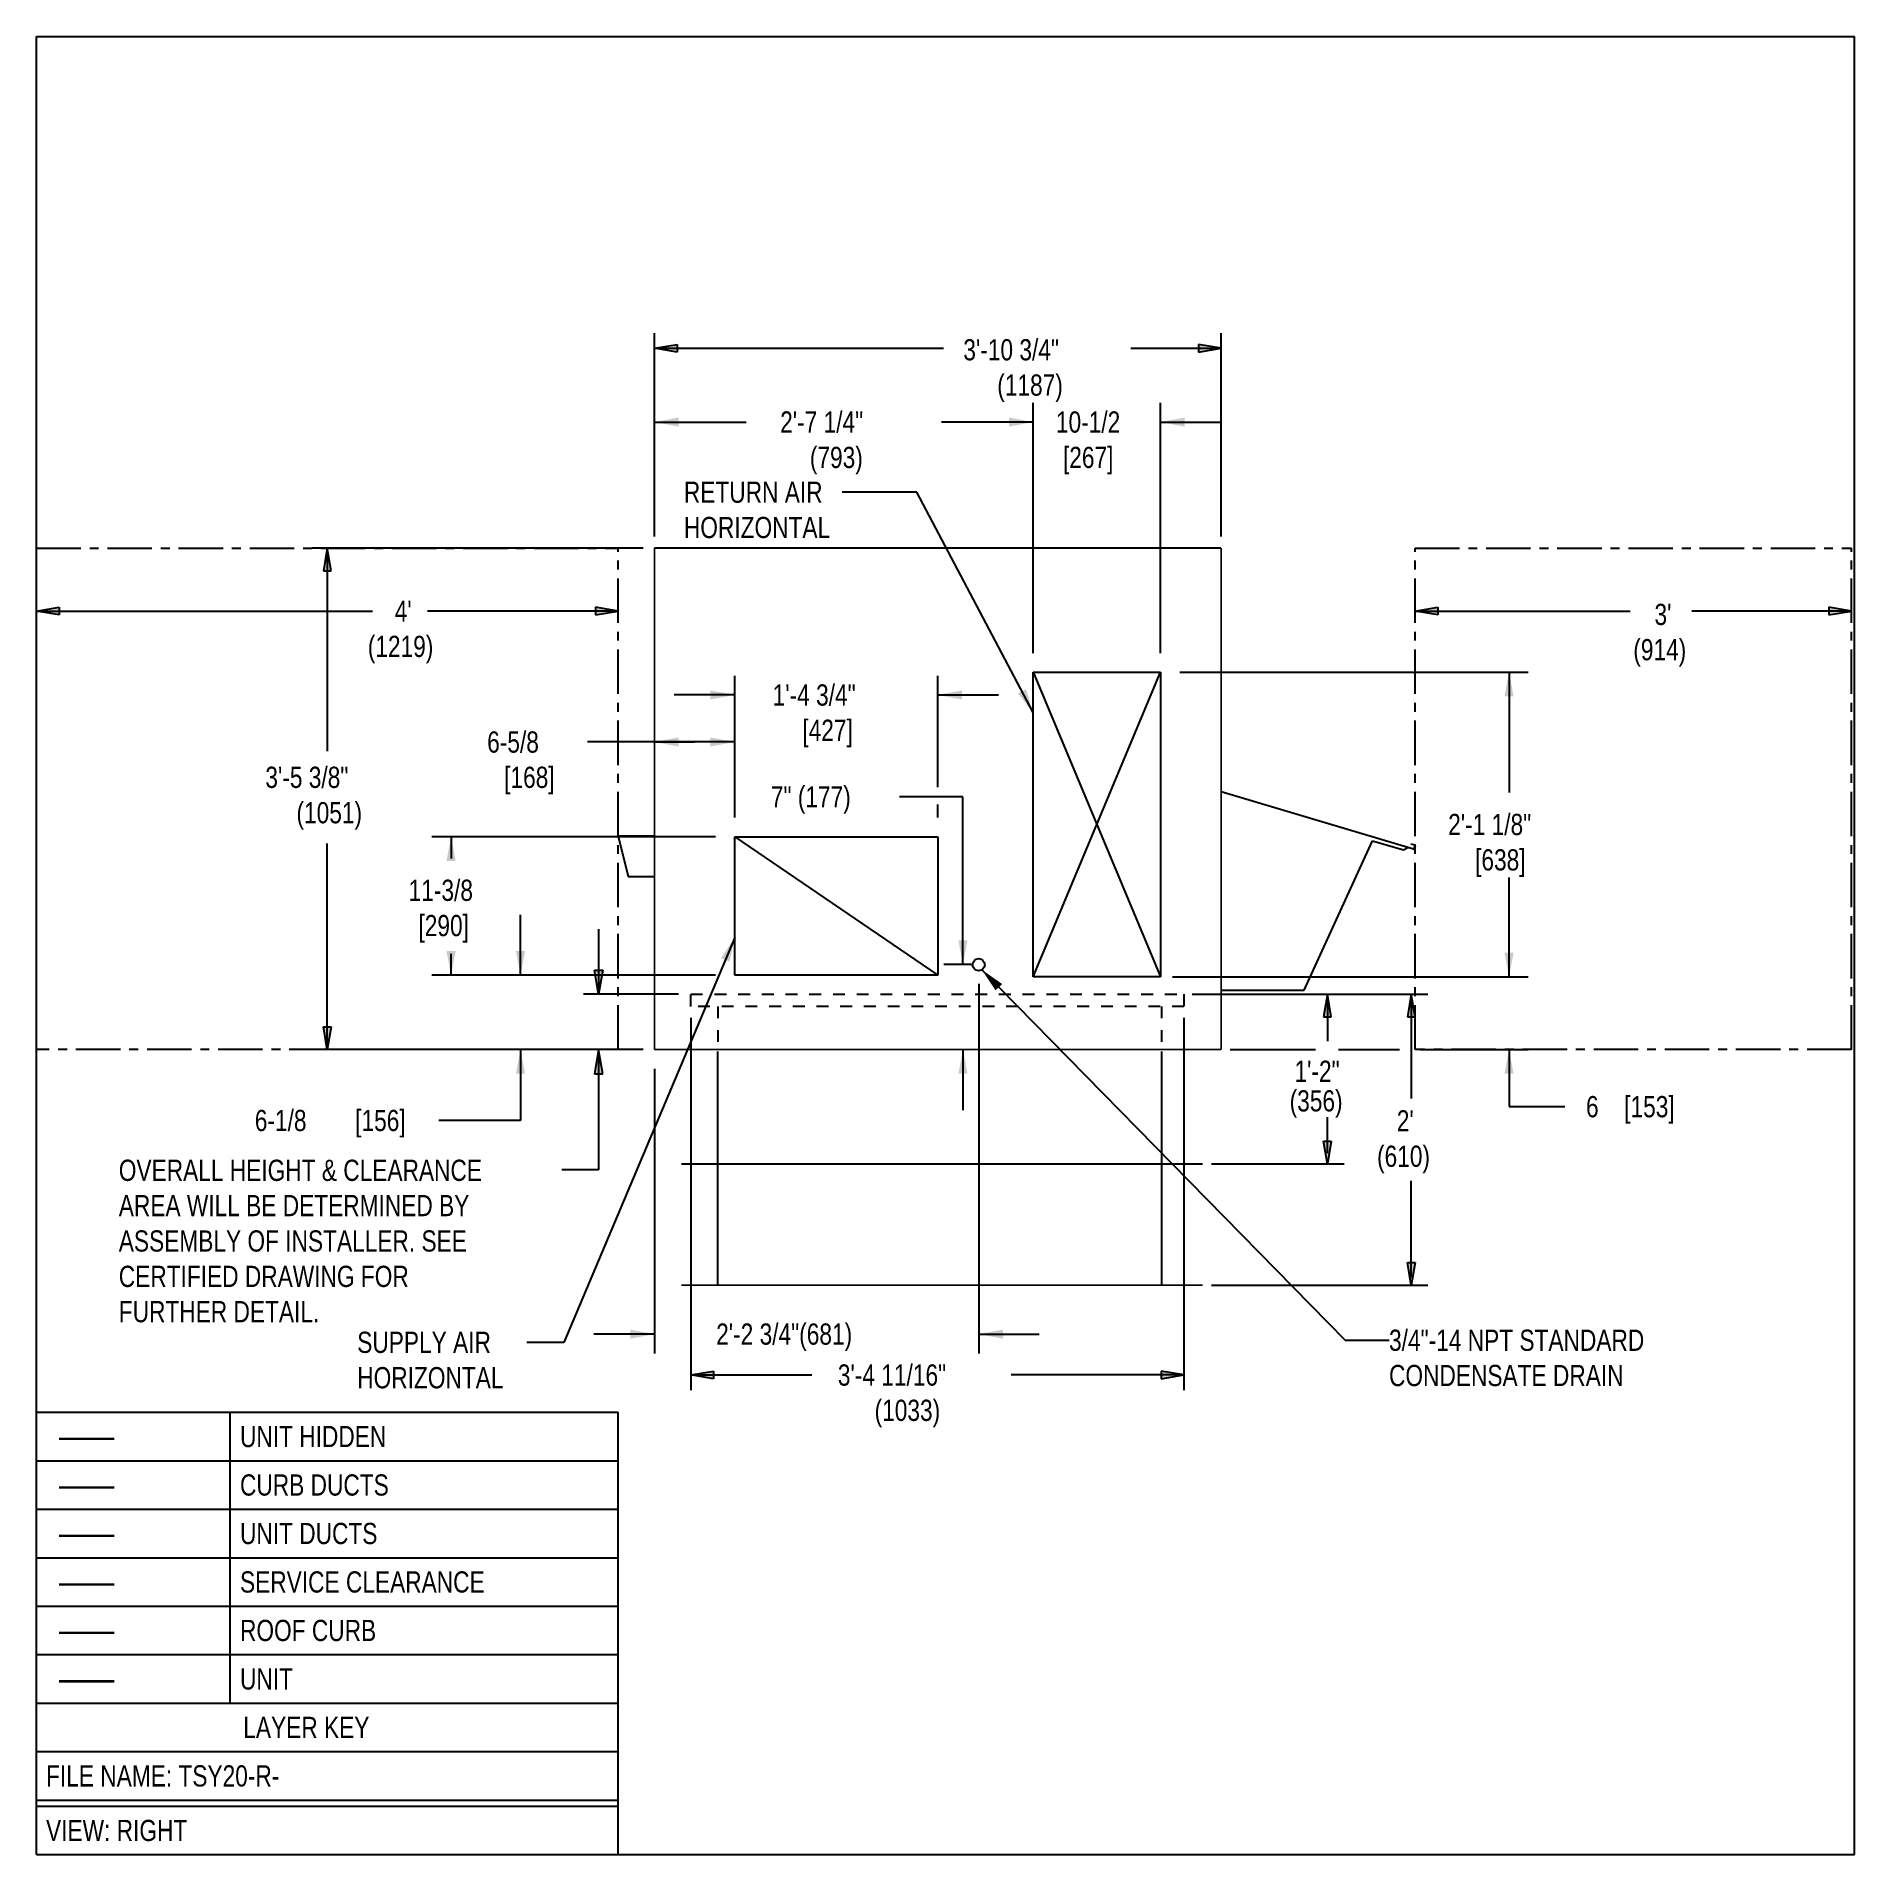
# Model space of a CAD drawing. Extents: x 0 to 150, y 0 to 150.
import ezdxf

# ---------------------------------------------------------------- set-up
doc = ezdxf.new("R2010")
doc.units = 0
doc.header["$LTSCALE"] = 9.777778
doc.linetypes.add('CENTER', pattern=[0.6, 0.375, -0.075, 0.075, -0.075])
doc.linetypes.add('HIDDEN', pattern=[0.2, 0.1, -0.1])
doc.layers.get('0').update_dxf_attribs({"linetype": 'CONTINUOUS'})
for name, color, linetype in [('CURB-14', 6, 'CONTINUOUS'), ('CURB-14-DIM', 6, 'CONTINUOUS'), ('CURB-24', 6, 'CONTINUOUS'), ('CURB-24-DIM', 6, 'CONTINUOUS'), ('HOOD', 7, 'CONTINUOUS'), ('NOTES', 1, 'CONTINUOUS'), ('SERVCLEAR', 1, 'CONTINUOUS'), ('SERVCLRDIM', 1, 'CONTINUOUS'), ('UNIT-DIM', 7, 'CONTINUOUS'), ('UNIT-DUCTS', 2, 'CONTINUOUS'), ('UNIT-SOL', 7, 'CONTINUOUS'), ('UNITDUCTDIM', 2, 'CONTINUOUS')]:
    doc.layers.add(name, color=color, linetype=linetype)
doc.styles.get("Standard").update_dxf_attribs({"font": 'txt', "width": 0.8})
doc.styles.add('TEXTSTYLE_2', font='txt', dxfattribs={"width": 8})
doc.dimstyles.get("Standard").update_dxf_attribs({"dimtxt": 2, "dimasz": 2, "dimexe": 1.5875, "dimexo": 1.5875, "dimgap": 0.09, "dimtad": 0, "dimtih": 1, "dimtoh": 1, "dimzin": 4, "dimcen": 0.09, "dimazin": 3, "dimtol": 1, "dimtp": 0.03, "dimtm": 0.03, "dimtfac": 1, "dimtofl": 0, "dimtmove": 0, "dimatfit": 3})

# ---------------------------------------------------------------- blocks, each defined once
blk = doc.blocks.new('*U4')
at = {"layer": 'UNIT-DIM', "color": 7, "width": 0.8}
blk.add_text('2\'-2 3/4"(681)', height=1.75, dxfattribs=at).set_placement((56.08, 42.07))
blk = doc.blocks.new('_FILLED')
at = {"color": 0, "linetype": 'BYBLOCK'}
blk.add_solid([(0, 0), (-1, 0.1875), (-1, -0.1875)], dxfattribs=at)
blk = doc.blocks.new('*D3')
at = {"layer": 'UNIT-DIM', "color": 7, "linetype": 'CONTINUOUS'}
for p, q in [((77.74, 71.83), (77.74, 42.07)), ((50.99, 64.83), (50.99, 42.07)), ((50.99, 42.94), (45.99, 42.94)), ((50.99, 42.07), (50.99, 41.35)), ((77.74, 42.94), (82.74, 42.94)), ((77.74, 42.07), (77.74, 41.35))]:
    blk.add_line(p, q, dxfattribs=at)
blk.add_blockref('*U4', (0, 0))
at = {"layer": 'UNIT-DIM', "color": 7, "linetype": 'CONTINUOUS', "xscale": 2, "yscale": 2, "zscale": 2}
blk.add_blockref('_FILLED', (50.99, 42.94), dxfattribs=at)
at = {"layer": 'UNIT-DIM', "color": 7, "linetype": 'CONTINUOUS', "xscale": 2, "yscale": 2, "zscale": 2, "rotation": 180}
blk.add_blockref('_FILLED', (77.74, 42.94), dxfattribs=at)
blk = doc.blocks.new('*U6')
at = {"layer": 'UNIT-DIM', "color": 7, "width": 0.8}
blk.add_text('7" (177)', height=1.75, dxfattribs=at).set_placement((60.59, 86.39))
blk = doc.blocks.new('*D5')
at = {"layer": 'UNIT-DIM', "color": 7, "linetype": 'CONTINUOUS'}
for p, q in [((76.44, 87.27), (71.21, 87.27)), ((76.44, 73.42), (76.44, 87.27)), ((77.11, 73.42), (74.85, 73.42)), ((76.44, 66.42), (76.44, 61.42))]:
    blk.add_line(p, q, dxfattribs=at)
blk.add_blockref('*U6', (0, 0))
at = {"layer": 'UNIT-DIM', "color": 7, "linetype": 'CONTINUOUS', "xscale": 2, "yscale": 2, "zscale": 2}
for p, rotation in [((76.44, 73.42), 270), ((76.44, 66.42), 90)]:
    blk.add_blockref('_FILLED', p, dxfattribs=dict(at, rotation=rotation))
blk = doc.blocks.new('*U8')
at = {"layer": 'UNITDUCTDIM', "color": 2, "width": 0.8}
for s, p in [('10-1/2', (84.11, 117.31)), ('[267]', (84.69, 114.39))]:
    blk.add_text(s, height=1.75, dxfattribs=at).set_placement(p)
blk = doc.blocks.new('*D7')
at = {"layer": 'UNITDUCTDIM', "color": 2, "linetype": 'CONTINUOUS'}
for p, q in [((82.24, 99.13), (82.24, 119.77)), ((92.74, 99.13), (92.74, 119.77)), ((82.24, 118.18), (77.24, 118.18)), ((92.74, 118.18), (97.74, 118.18))]:
    blk.add_line(p, q, dxfattribs=at)
blk.add_blockref('*U8', (0, 0))
at = {"layer": 'UNITDUCTDIM', "color": 2, "linetype": 'CONTINUOUS', "xscale": 2, "yscale": 2, "zscale": 2}
blk.add_blockref('_FILLED', (82.24, 118.18), dxfattribs=at)
at = {"layer": 'UNITDUCTDIM', "color": 2, "linetype": 'CONTINUOUS', "xscale": 2, "yscale": 2, "zscale": 2, "rotation": 180}
blk.add_blockref('_FILLED', (92.74, 118.18), dxfattribs=at)
blk = doc.blocks.new('*U10')
at = {"layer": 'UNITDUCTDIM', "color": 2, "width": 0.8}
for s, p in [('2\'-1 1/8"', (116.47, 84.11)), ('[638]', (118.69, 81.19))]:
    blk.add_text(s, height=1.75, dxfattribs=at).set_placement(p)
blk = doc.blocks.new('*D9')
at = {"layer": 'UNITDUCTDIM', "color": 2, "linetype": 'CONTINUOUS'}
for p, q in [((94.33, 97.55), (114.49, 97.55)), ((114.49, 97.55), (123.08, 97.55)), ((121.49, 97.55), (121.49, 87.61)), ((121.49, 72.42), (121.49, 80.61)), ((93.73, 72.42), (114.49, 72.42)), ((114.49, 72.42), (123.08, 72.42))]:
    blk.add_line(p, q, dxfattribs=at)
blk.add_blockref('*U10', (0, 0))
at = {"layer": 'UNITDUCTDIM', "color": 2, "linetype": 'CONTINUOUS', "xscale": 2, "yscale": 2, "zscale": 2}
for p, rotation in [((121.49, 97.55), 90), ((121.49, 72.42), 269.9999999597)]:
    blk.add_blockref('_FILLED', p, dxfattribs=dict(at, rotation=rotation))
blk = doc.blocks.new('*U12')
at = {"layer": 'UNITDUCTDIM', "color": 2, "width": 0.8}
for s, p in [('1\'-4 3/4"', (60.74, 94.79)), ('[427]', (63.19, 91.88))]:
    blk.add_text(s, height=1.75, dxfattribs=at).set_placement(p)
blk = doc.blocks.new('*D11')
at = {"layer": 'UNITDUCTDIM', "color": 2, "linetype": 'CONTINUOUS'}
for p, q in [((57.61, 94.79), (57.61, 97.26)), ((74.36, 94.79), (74.36, 97.26)), ((57.61, 95.67), (52.61, 95.67)), ((57.61, 85.55), (57.61, 94.79)), ((74.36, 95.67), (79.36, 95.67)), ((74.36, 88.07), (74.36, 94.79)), ((74.36, 85.55), (74.36, 86.62))]:
    blk.add_line(p, q, dxfattribs=at)
blk.add_blockref('*U12', (0, 0))
at = {"layer": 'UNITDUCTDIM', "color": 2, "linetype": 'CONTINUOUS', "xscale": 2, "yscale": 2, "zscale": 2}
for p, rotation in [((57.61, 95.67), 359.9999999998), ((74.36, 95.67), 179.9999999998)]:
    blk.add_blockref('_FILLED', p, dxfattribs=dict(at, rotation=rotation))
blk = doc.blocks.new('*U14')
at = {"layer": 'UNITDUCTDIM', "color": 2, "width": 0.8}
for s, p in [('6', (127.84, 60.83)), ('[153]', (130.99, 60.83))]:
    blk.add_text(s, height=1.75, dxfattribs=at).set_placement(p)
blk = doc.blocks.new('*D13')
at = {"layer": 'UNITDUCTDIM', "color": 2, "linetype": 'CONTINUOUS'}
for p, q in [((121.49, 72.42), (121.49, 77.42)), ((94.33, 72.42), (123.08, 72.42)), ((98.49, 66.42), (105.53, 66.42)), ((107.42, 66.42), (112.45, 66.42)), ((114.16, 66.42), (123.08, 66.42)), ((121.49, 66.42), (121.49, 61.71)), ((121.49, 61.71), (126.09, 61.71))]:
    blk.add_line(p, q, dxfattribs=at)
blk.add_blockref('*U14', (0, 0))
at = {"layer": 'UNITDUCTDIM', "color": 2, "linetype": 'CONTINUOUS', "xscale": 2, "yscale": 2, "zscale": 2}
for p, rotation in [((121.49, 72.42), 270), ((121.49, 66.42), 90)]:
    blk.add_blockref('_FILLED', p, dxfattribs=dict(at, rotation=rotation))
blk = doc.blocks.new('*U16')
at = {"layer": 'UNITDUCTDIM', "color": 2, "width": 0.8}
for s, p in [('11-3/8', (30.71, 78.68)), ('[290]', (31.52, 75.77))]:
    blk.add_text(s, height=1.75, dxfattribs=at).set_placement(p)
blk = doc.blocks.new('*D15')
at = {"layer": 'UNITDUCTDIM', "color": 2, "linetype": 'CONTINUOUS'}
for p, q in [((56.02, 83.96), (32.62, 83.96)), ((34.21, 83.96), (34.21, 82.18)), ((34.21, 72.54), (34.21, 74.31)), ((56.02, 72.54), (32.62, 72.54))]:
    blk.add_line(p, q, dxfattribs=at)
blk.add_blockref('*U16', (0, 0))
at = {"layer": 'UNITDUCTDIM', "color": 2, "linetype": 'CONTINUOUS', "xscale": 2, "yscale": 2, "zscale": 2}
for p, rotation in [((34.21, 83.96), 89.9999999279), ((34.21, 72.54), 270)]:
    blk.add_blockref('_FILLED', p, dxfattribs=dict(at, rotation=rotation))
blk = doc.blocks.new('*U18')
at = {"layer": 'UNITDUCTDIM', "color": 2, "width": 0.8}
for s, p in [('6-1/8', (18.02, 59.69)), ('[156]', (26.3, 59.69))]:
    blk.add_text(s, height=1.75, dxfattribs=at).set_placement(p)
blk = doc.blocks.new('*D17')
at = {"layer": 'UNITDUCTDIM', "color": 2, "linetype": 'CONTINUOUS'}
for p, q in [((39.94, 72.54), (39.94, 77.54)), ((56.02, 72.54), (38.35, 72.54)), ((49.93, 66.42), (38.35, 66.42)), ((39.94, 66.42), (39.94, 60.57)), ((39.94, 60.57), (33.19, 60.57))]:
    blk.add_line(p, q, dxfattribs=at)
blk.add_blockref('*U18', (0, 0))
at = {"layer": 'UNITDUCTDIM', "color": 2, "linetype": 'CONTINUOUS', "xscale": 2, "yscale": 2, "zscale": 2}
for p, rotation in [((39.94, 72.54), 270), ((39.94, 66.42), 90)]:
    blk.add_blockref('_FILLED', p, dxfattribs=dict(at, rotation=rotation))
blk = doc.blocks.new('*U20')
at = {"layer": 'UNITDUCTDIM', "color": 2, "width": 0.8}
for s, p in [('6-5/8', (37.19, 90.91)), ('[168]', (38.59, 88))]:
    blk.add_text(s, height=1.75, dxfattribs=at).set_placement(p)
blk = doc.blocks.new('*D19')
at = {"layer": 'UNITDUCTDIM', "color": 2, "linetype": 'CONTINUOUS'}
for p, q in [((57.61, 85.55), (57.61, 93.38)), ((54.3, 91.79), (45.47, 91.79)), ((50.99, 91.79), (54.3, 91.79)), ((57.61, 91.79), (54.3, 91.79))]:
    blk.add_line(p, q, dxfattribs=at)
blk.add_blockref('*U20', (0, 0))
at = {"layer": 'UNITDUCTDIM', "color": 2, "linetype": 'CONTINUOUS', "xscale": 2, "yscale": 2, "zscale": 2}
for p, rotation in [((50.99, 91.79), 179.9999999888), ((57.61, 91.79), 359.9999999888)]:
    blk.add_blockref('_FILLED', p, dxfattribs=dict(at, rotation=rotation))
blk = doc.blocks.new('*U22')
at = {"layer": 'UNITDUCTDIM', "color": 2, "width": 0.8}
for s, p in [('2\'-7 1/4"', (61.36, 117.31)), ('(793)', (63.81, 114.39))]:
    blk.add_text(s, height=1.75, dxfattribs=at).set_placement(p)
blk = doc.blocks.new('*D21')
at = {"layer": 'UNITDUCTDIM', "color": 2, "linetype": 'CONTINUOUS'}
for p, q in [((50.99, 117.31), (50.99, 119.77)), ((82.24, 117.31), (82.24, 119.77)), ((50.99, 118.18), (58.56, 118.18)), ((50.99, 109.38), (50.99, 117.31)), ((82.24, 118.18), (74.66, 118.18)), ((82.24, 99.13), (82.24, 117.31))]:
    blk.add_line(p, q, dxfattribs=at)
blk.add_blockref('*U22', (0, 0))
at = {"layer": 'UNITDUCTDIM', "color": 2, "linetype": 'CONTINUOUS', "xscale": 2, "yscale": 2, "zscale": 2, "rotation": 180}
blk.add_blockref('_FILLED', (50.99, 118.18), dxfattribs=at)
at = {"layer": 'UNITDUCTDIM', "color": 2, "linetype": 'CONTINUOUS', "xscale": 2, "yscale": 2, "zscale": 2}
blk.add_blockref('_FILLED', (82.24, 118.18), dxfattribs=at)
blk = doc.blocks.new('*U23')
at = {"layer": 'SERVCLRDIM', "color": 1, "width": 0.8}
for s, p in [('OVERALL HEIGHT & CLEARANCE', (6.8, 55.58)), ('AREA WILL BE DETERMINED BY', (6.8, 52.67)), ('ASSEMBLY OF INSTALLER. SEE', (6.8, 49.75)), ('CERTIFIED DRAWING FOR', (6.8, 46.83)), ('FURTHER DETAIL.', (6.8, 43.92))]:
    blk.add_text(s, height=1.75, dxfattribs=at).set_placement(p)
blk = doc.blocks.new('*U24')
at = {"layer": 'CURB-14-DIM', "color": 6, "width": 0.8}
blk.add_text('1\'-2"', height=1.75, dxfattribs=at).set_placement((103.79, 63.75))
blk = doc.blocks.new('*U25')
at = {"layer": 'CURB-14-DIM', "color": 6, "width": 0.8}
blk.add_text('3\'-4 11/16"', height=1.75, dxfattribs=at).set_placement((66.12, 38.69))
blk = doc.blocks.new('*U26')
at = {"layer": 'UNIT-DIM', "color": 7, "width": 0.8}
blk.add_text('3\'-5 3/8"', height=1.75, dxfattribs=at).set_placement((18.89, 88))
blk = doc.blocks.new('*U27')
at = {"layer": 'UNIT-DIM', "color": 7, "width": 0.8}
blk.add_text('3\'-10 3/4"', height=1.75, dxfattribs=at).set_placement((76.47, 123.27))
blk = doc.blocks.new('*U28')
at = {"layer": 'UNIT-DIM', "color": 7, "width": 0.8}
blk.add_text('(1051)', height=1.75, dxfattribs=at).set_placement((21.46, 85.08))
blk = doc.blocks.new('*U29')
at = {"layer": 'UNIT-DIM', "color": 7, "width": 0.8}
blk.add_text('(1187)', height=1.75, dxfattribs=at).set_placement((79.27, 120.36))
blk = doc.blocks.new('*U30')
at = {"layer": 'CURB-14-DIM', "color": 6, "width": 0.8}
blk.add_text('(356)', height=1.75, dxfattribs=at).set_placement((103.39, 61.31))
blk = doc.blocks.new('*U31')
at = {"layer": 'CURB-14-DIM', "color": 6, "width": 0.8}
blk.add_text('(1033)', height=1.75, dxfattribs=at).set_placement((69.15, 35.78))
blk = doc.blocks.new('*U32')
at = {"layer": 'CURB-24-DIM', "color": 6, "width": 0.8}
blk.add_text('(1033)', height=1.75, dxfattribs=at).set_placement((69.15, 35.78))
blk = doc.blocks.new('*U33')
at = {"layer": 'CURB-24-DIM', "color": 6, "width": 0.8}
blk.add_text('3\'-4 11/16"', height=1.75, dxfattribs=at).set_placement((66.12, 38.69))
blk = doc.blocks.new('*U34')
at = {"layer": 'CURB-24-DIM', "color": 6, "width": 0.8}
blk.add_text("2'", height=1.75, dxfattribs=at).set_placement((112.23, 59.66))
blk = doc.blocks.new('*U35')
at = {"layer": 'CURB-24-DIM', "color": 6, "width": 0.8}
blk.add_text('(610)', height=1.75, dxfattribs=at).set_placement((110.6, 56.74))
blk = doc.blocks.new('*U36')
at = {"layer": 'SERVCLRDIM', "color": 1, "width": 0.8}
blk.add_text("3'", height=1.75, dxfattribs=at).set_placement((133.49, 101.44))
blk = doc.blocks.new('*U37')
at = {"layer": 'SERVCLRDIM', "color": 1, "width": 0.8}
blk.add_text("4'", height=1.75, dxfattribs=at).set_placement((29.56, 101.71))
blk = doc.blocks.new('*U38')
at = {"layer": 'SERVCLRDIM', "color": 1, "width": 0.8}
blk.add_text('(914)', height=1.75, dxfattribs=at).set_placement((131.74, 98.53))
blk = doc.blocks.new('*U39')
at = {"layer": 'SERVCLRDIM', "color": 1, "width": 0.8}
blk.add_text('(1219)', height=1.75, dxfattribs=at).set_placement((27.34, 98.8))
blk = doc.blocks.new('*U40')
at = {"layer": 'NOTES', "color": 1, "width": 0.8}
blk.add_text('VIEW: RIGHT', height=1.75, dxfattribs=at).set_placement((0.8, 1.12))
blk = doc.blocks.new('*U41')
at = {"layer": 'NOTES', "color": 1, "width": 0.8}
blk.add_text('FILE NAME: TSY20-R-', height=1.75, dxfattribs=at).set_placement((0.8, 5.62))
blk = doc.blocks.new('*U42')
at = {"layer": 'NOTES', "color": 1, "width": 0.8}
blk.add_text('LAYER KEY', height=1.75, dxfattribs=at).set_placement((17.07, 9.62))
blk = doc.blocks.new('*U43')
at = {"layer": 'NOTES', "color": 7, "style": 'TEXTSTYLE_2', "width": 8}
blk.add_text('-', height=1.75, dxfattribs=at).set_placement((1.03, 13.62))
blk = doc.blocks.new('*U44')
at = {"layer": 'NOTES', "color": 1, "width": 0.8}
blk.add_text('UNIT', height=1.75, dxfattribs=at).set_placement((16.8, 13.62))
blk = doc.blocks.new('*U45')
at = {"layer": 'NOTES', "color": 6, "style": 'TEXTSTYLE_2', "width": 8}
blk.add_text('-', height=1.75, dxfattribs=at).set_placement((1.03, 17.62))
blk = doc.blocks.new('*U46')
at = {"layer": 'NOTES', "color": 1, "width": 0.8}
blk.add_text('ROOF CURB', height=1.75, dxfattribs=at).set_placement((16.8, 17.62))
blk = doc.blocks.new('*U47')
at = {"layer": 'NOTES', "color": 1, "style": 'TEXTSTYLE_2', "width": 8}
blk.add_text('-', height=1.75, dxfattribs=at).set_placement((1.03, 21.62))
blk = doc.blocks.new('*U48')
at = {"layer": 'NOTES', "color": 1, "width": 0.8}
blk.add_text('SERVICE CLEARANCE', height=1.75, dxfattribs=at).set_placement((16.8, 21.62))
blk = doc.blocks.new('*U49')
at = {"layer": 'NOTES', "color": 2, "style": 'TEXTSTYLE_2', "width": 8}
blk.add_text('-', height=1.75, dxfattribs=at).set_placement((1.03, 25.62))
blk = doc.blocks.new('*U50')
at = {"layer": 'NOTES', "color": 1, "width": 0.8}
blk.add_text('UNIT DUCTS', height=1.75, dxfattribs=at).set_placement((16.8, 25.62))
blk = doc.blocks.new('*U51')
at = {"layer": 'NOTES', "color": 5, "style": 'TEXTSTYLE_2', "width": 8}
blk.add_text('-', height=1.75, dxfattribs=at).set_placement((1.03, 29.62))
blk = doc.blocks.new('*U52')
at = {"layer": 'NOTES', "color": 1, "width": 0.8}
blk.add_text('CURB DUCTS', height=1.75, dxfattribs=at).set_placement((16.8, 29.62))
blk = doc.blocks.new('*U53')
at = {"layer": 'NOTES', "color": 9, "style": 'TEXTSTYLE_2', "width": 8}
blk.add_text('-', height=1.75, dxfattribs=at).set_placement((1.03, 33.62))
blk = doc.blocks.new('*U54')
at = {"layer": 'NOTES', "color": 1, "width": 0.8}
blk.add_text('UNIT HIDDEN', height=1.75, dxfattribs=at).set_placement((16.8, 33.62))
blk = doc.blocks.new('*U55')
at = {"layer": 'NOTES', "color": 1, "width": 0.8}
for s, p in [('3/4"-14 NPT STANDARD', (111.59, 41.56)), ('CONDENSATE DRAIN', (111.59, 38.65))]:
    blk.add_text(s, height=1.75, dxfattribs=at).set_placement(p)
blk = doc.blocks.new('*U56')
at = {"layer": 'NOTES', "color": 1, "width": 0.8}
for s, p in [('SUPPLY AIR', (26.47, 41.39)), ('HORIZONTAL', (26.47, 38.47))]:
    blk.add_text(s, height=1.75, dxfattribs=at).set_placement(p)
blk = doc.blocks.new('*U57')
at = {"layer": 'NOTES', "color": 1, "width": 0.8}
for s, p in [('RETURN AIR', (53.42, 111.52)), ('HORIZONTAL', (53.42, 108.61))]:
    blk.add_text(s, height=1.75, dxfattribs=at).set_placement(p)

msp = doc.modelspace()

# ---------------------------------------------------------------- linework, layer by layer
at = {"color": 7, "linetype": 'CONTINUOUS'}
for p, q in [((0, 0), (0, 150)), ((0, 150), (150, 150)), ((150, 0), (150, 150)), ((0, 0), (150, 0))]:
    msp.add_line(p, q, dxfattribs=at)
at = {"layer": 'CURB-14', "color": 8, "linetype": 'HIDDEN'}
for p, q in [((53.987, 69.979), (53.987, 70.979)), ((53.987, 70.979), (94.675, 70.979)), ((94.675, 70.979), (94.675, 69.979)), ((94.675, 69.979), (53.987, 69.979)), ((56.206, 69.979), (56.206, 66.573)), ((92.831, 69.979), (92.831, 66.573))]:
    msp.add_line(p, q, dxfattribs=at)
at = {"layer": 'CURB-14', "color": 6, "linetype": 'CONTINUOUS', "const_width": 0.15}
for points in [[(56.206, 66.261), (56.206, 56.979)], [(92.831, 66.261), (92.831, 56.979)], [(53.206, 56.979), (96.206, 56.979)]]:
    msp.add_lwpolyline(points, dxfattribs=at)
at = {"layer": 'CURB-14-DIM', "color": 6, "linetype": 'CONTINUOUS'}
for p, q in [((95.345, 70.979), (107.894, 70.979)), ((106.51, 70.979), (106.197, 69.104)), ((106.51, 70.979), (106.51, 67.106)), ((106.822, 69.104), (106.51, 70.979)), ((53.987, 69.041), (53.987, 38.319)), ((94.675, 69.041), (94.675, 38.319)), ((106.197, 69.104), (106.822, 69.104)), ((106.51, 57.876), (106.51, 60.851)), ((106.197, 58.854), (106.822, 58.854)), ((106.51, 56.979), (106.197, 58.854)), ((106.822, 58.854), (106.51, 56.979)), ((96.953, 56.979), (107.894, 56.979)), ((53.987, 39.569), (55.862, 39.882)), ((55.862, 39.257), (53.987, 39.569)), ((53.987, 39.569), (63.969, 39.569)), ((55.862, 39.882), (55.862, 39.257)), ((94.675, 39.569), (80.405, 39.569)), ((94.675, 39.569), (92.8, 39.882)), ((92.8, 39.882), (92.8, 39.257)), ((92.8, 39.257), (94.675, 39.569))]:
    msp.add_line(p, q, dxfattribs=at)
for points in [[(106.822, 69.104), (106.197, 69.104), (106.51, 70.979)], [(106.822, 58.854), (106.51, 56.979), (106.197, 58.854)], [(55.862, 39.257), (53.987, 39.569), (55.862, 39.882)], [(92.8, 39.257), (92.8, 39.882), (94.675, 39.569)]]:
    msp.add_solid(points, dxfattribs=at)
at = {"layer": 'CURB-24', "color": 8, "linetype": 'HIDDEN'}
for p, q in [((53.987, 69.979), (53.987, 70.979)), ((53.987, 70.979), (94.675, 70.979)), ((94.675, 70.979), (94.675, 69.979)), ((94.675, 69.979), (53.987, 69.979)), ((56.206, 69.979), (56.206, 66.416)), ((92.831, 69.979), (92.831, 66.416))]:
    msp.add_line(p, q, dxfattribs=at)
at = {"layer": 'CURB-24', "color": 6, "linetype": 'CONTINUOUS', "const_width": 0.15}
for points in [[(56.206, 66.261), (56.206, 46.979)], [(92.831, 66.261), (92.831, 46.979)], [(53.206, 46.979), (96.206, 46.979)]]:
    msp.add_lwpolyline(points, dxfattribs=at)
at = {"layer": 'CURB-24-DIM', "color": 6, "linetype": 'CONTINUOUS'}
for p, q in [((95.345, 70.979), (114.797, 70.979)), ((113.423, 70.979), (113.111, 69.104)), ((113.736, 69.104), (113.423, 70.979)), ((53.987, 69.041), (53.987, 38.319)), ((94.675, 69.041), (94.675, 38.319)), ((113.111, 69.104), (113.736, 69.104)), ((113.423, 70.348), (113.423, 62.373)), ((113.423, 47.609), (113.423, 55.584)), ((113.111, 48.854), (113.736, 48.854)), ((113.423, 46.979), (113.111, 48.854)), ((113.736, 48.854), (113.423, 46.979)), ((96.953, 46.979), (114.797, 46.979)), ((53.987, 39.569), (55.862, 39.882)), ((55.862, 39.257), (53.987, 39.569)), ((55.862, 39.882), (55.862, 39.257)), ((56.237, 39.569), (63.969, 39.569)), ((94.675, 39.569), (92.8, 39.882)), ((92.8, 39.882), (92.8, 39.257)), ((92.8, 39.257), (94.675, 39.569))]:
    msp.add_line(p, q, dxfattribs=at)
for points in [[(113.736, 69.104), (113.111, 69.104), (113.423, 70.979)], [(113.736, 48.854), (113.423, 46.979), (113.111, 48.854)], [(55.862, 39.257), (53.987, 39.569), (55.862, 39.882)], [(92.8, 39.257), (92.8, 39.882), (94.675, 39.569)]]:
    msp.add_solid(points, dxfattribs=at)
at = {"layer": 'HOOD', "color": 7, "linetype": 'CONTINUOUS'}
for p, q in [((113.605, 82.96), (97.737, 87.666)), ((104.592, 71.302), (110.227, 83.646)), ((110.227, 83.646), (112.796, 82.884)), ((112.796, 82.884), (113.14, 83.071)), ((113.598, 82.935), (113.14, 83.071)), ((113.422, 83.378), (113.415, 83.353)), ((113.697, 83.269), (113.415, 83.353)), ((113.422, 83.378), (113.704, 83.295)), ((113.715, 83.236), (113.638, 82.978)), ((113.74, 83.229), (113.663, 82.971)), ((97.737, 71.302), (104.592, 71.302))]:
    msp.add_line(p, q, dxfattribs=at)
for centre, radius, start, end in [((113.613, 82.986), 0.0528, 253.48141, 343.48141), ((113.613, 82.986), 0.0264, 253.48141, 343.48141), ((113.689, 83.244), 0.0264, 343.48141, 73.48141), ((113.689, 83.244), 0.0528, 343.48141, 73.48141)]:
    msp.add_arc(centre, radius, start, end, dxfattribs=at)
at = {"layer": 'NOTES', "color": 1, "linetype": 'CONTINUOUS'}
for p, q in [((72.641, 112.399), (66.488, 112.399)), ((82.237, 94.208), (72.641, 112.399)), ((57.612, 75.657), (43.52, 42.262)), ((78.002, 72.992), (107.971, 42.44)), ((43.52, 42.262), (40.474, 42.262)), ((107.971, 42.44), (111.59, 42.44)), ((0, 0), (0, 36.494)), ((0, 36.494), (48, 36.494)), ((16, 12.498), (16, 36.494)), ((48, 0), (48, 36.494)), ((0, 32.495), (48, 32.495)), ((0, 28.496), (48, 28.496)), ((0, 24.496), (48, 24.496)), ((0, 20.497), (48, 20.497)), ((0, 16.497), (48, 16.497)), ((0, 12.498), (48, 12.498)), ((0, 8.499), (48, 8.499)), ((0, 4.499), (48, 4.499)), ((0, 3.999), (48, 3.999)), ((0, 0), (48, 0))]:
    msp.add_line(p, q, dxfattribs=at)
for points in [[(80.973, 95.802), (82.237, 94.208), (81.636, 96.152)], [(57.18, 73.668), (57.612, 75.657), (56.489, 73.96)], [(79.67, 71.827), (78.002, 72.992), (79.134, 71.301)]]:
    msp.add_solid(points, dxfattribs=at)
at = {"layer": 'SERVCLEAR', "color": 1, "linetype": 'CENTER'}
for p, q in [((0, 66.416), (0, 107.791)), ((0, 107.791), (48, 107.791)), ((48, 66.416), (48, 107.791)), ((113.74, 107.791), (149.74, 107.791)), ((113.74, 66.416), (113.74, 107.791)), ((149.74, 66.416), (149.74, 107.791)), ((48, 66.416), (0, 66.416)), ((149.74, 66.416), (113.74, 66.416))]:
    msp.add_line(p, q, dxfattribs=at)
at = {"layer": 'SERVCLRDIM', "color": 1, "linetype": 'CONTINUOUS'}
for p, q in [((0, 102.59), (1.875, 102.902)), ((1.875, 102.277), (0, 102.59)), ((0, 102.59), (27.729, 102.59)), ((1.875, 102.902), (1.875, 102.277)), ((48, 102.59), (32.271, 102.59)), ((46.125, 102.902), (46.125, 102.277)), ((48, 102.59), (46.125, 102.902)), ((46.125, 102.277), (48, 102.59)), ((113.74, 102.59), (115.615, 102.903)), ((113.74, 102.59), (131.49, 102.59)), ((115.615, 102.278), (113.74, 102.59)), ((115.615, 102.903), (115.615, 102.278)), ((149.74, 102.59), (136.566, 102.59)), ((149.74, 102.59), (147.865, 102.903)), ((147.865, 102.903), (147.865, 102.278)), ((147.865, 102.278), (149.74, 102.59)), ((46.387, 76.349), (46.387, 70.976)), ((46.387, 70.976), (46.054, 72.976)), ((46.054, 72.976), (46.721, 72.976)), ((46.721, 72.976), (46.387, 70.976)), ((52.976, 70.976), (45.146, 70.976)), ((46.387, 66.416), (46.054, 64.416)), ((46.387, 66.416), (46.387, 56.498)), ((46.721, 64.416), (46.387, 66.416)), ((46.054, 64.416), (46.721, 64.416)), ((46.387, 56.498), (43.343, 56.498))]:
    msp.add_line(p, q, dxfattribs=at)
for points in [[(1.875, 102.277), (0, 102.59), (1.875, 102.902)], [(46.125, 102.277), (46.125, 102.902), (48, 102.59)], [(115.615, 102.278), (113.74, 102.59), (115.615, 102.903)], [(147.865, 102.278), (147.865, 102.903), (149.74, 102.59)], [(46.721, 72.976), (46.387, 70.976), (46.054, 72.976)], [(46.721, 64.416), (46.054, 64.416), (46.387, 66.416)]]:
    msp.add_solid(points, dxfattribs=at)
at = {"layer": 'UNIT-DIM', "color": 7, "linetype": 'CONTINUOUS'}
for p, q in [((50.987, 108.729), (50.987, 125.518)), ((50.987, 124.272), (52.862, 124.585)), ((52.862, 124.585), (52.862, 123.96)), ((95.862, 124.585), (95.862, 123.96)), ((97.737, 124.272), (95.862, 124.585)), ((97.737, 108.729), (97.737, 125.518)), ((50.987, 124.272), (74.837, 124.272)), ((52.862, 123.96), (50.987, 124.272)), ((90.281, 124.272), (97.737, 124.272)), ((95.862, 123.96), (97.737, 124.272)), ((50.05, 107.791), (22.747, 107.791)), ((23.997, 107.791), (23.685, 105.916)), ((24.31, 105.916), (23.997, 107.791)), ((23.997, 107.714), (23.997, 91.02)), ((23.685, 105.916), (24.31, 105.916)), ((23.997, 66.793), (23.997, 83.424)), ((23.997, 66.416), (23.685, 68.291)), ((23.685, 68.291), (24.31, 68.291)), ((24.31, 68.291), (23.997, 66.416)), ((50.05, 66.416), (22.747, 66.416))]:
    msp.add_line(p, q, dxfattribs=at)
for points in [[(52.862, 123.96), (50.987, 124.272), (52.862, 124.585)], [(95.862, 123.96), (95.862, 124.585), (97.737, 124.272)], [(24.31, 105.916), (23.685, 105.916), (23.997, 107.791)], [(24.31, 68.291), (23.997, 66.416), (23.685, 68.291)]]:
    msp.add_solid(points, dxfattribs=at)
at = {"layer": 'UNIT-DUCTS', "color": 2, "linetype": 'CONTINUOUS'}
for p, q in [((82.237, 72.421), (82.237, 97.546)), ((82.237, 72.421), (92.741, 97.546)), ((82.237, 97.546), (92.741, 72.421)), ((82.237, 97.546), (92.741, 97.546)), ((92.741, 97.546), (92.741, 72.421)), ((57.612, 72.541), (57.612, 83.963)), ((57.612, 83.963), (74.362, 72.541)), ((57.612, 83.963), (74.362, 83.963)), ((74.362, 83.963), (74.362, 72.541)), ((74.362, 72.541), (57.612, 72.541)), ((92.741, 72.421), (82.237, 72.421))]:
    msp.add_line(p, q, dxfattribs=at)
at = {"layer": 'UNIT-SOL', "color": 7, "linetype": 'CONTINUOUS'}
for p, q in [((48, 84.008), (48.834, 80.689)), ((50.987, 84.008), (48, 84.008)), ((48.834, 80.689), (50.987, 80.689))]:
    msp.add_line(p, q, dxfattribs=at)
at = {"layer": 'UNIT-SOL', "color": 7, "linetype": 'CONTINUOUS', "const_width": 0.15}
for points in [[(50.987, 107.791), (50.987, 66.416)], [(97.737, 107.791), (50.987, 107.791)], [(97.737, 66.416), (97.737, 107.791)], [(50.987, 66.416), (97.737, 66.416)]]:
    msp.add_lwpolyline(points, dxfattribs=at)
at = {"layer": 'UNIT-SOL', "color": 7, "linetype": 'CONTINUOUS'}
msp.add_circle((77.737, 73.416), 0.5, dxfattribs=at)

# ---------------------------------------------------------------- block references
for name in ['*U27', '*U29', '*U57', '*U37', '*U36', '*U39', '*U38', '*U26', '*U28', '*U24', '*U30', '*U34', '*U35', '*U23', '*U56', '*U55', '*U25', '*U33', '*U31', '*U32', '*U54', '*U53', '*U51', '*U52', '*U50', '*U49', '*U48', '*U47', '*U45', '*U46', '*U44', '*U43', '*U42', '*U41', '*U40']:
    msp.add_blockref(name, (0, 0))

# ---------------------------------------------------------------- dimensions: what is measured, and where the dimension line sits
at = {"layer": 'UNIT-DIM', "color": 7, "linetype": 'CONTINUOUS'}
dim = msp.add_linear_dim(base=(76.437, 73.416), p1=(50.987, 66.416), p2=(73.262, 73.416), angle=90, text='7" (177)', dimstyle='Standard', dxfattribs=at)
dim.commit()
dim.dimension.update_dxf_attribs({"geometry": '*D5', "text_midpoint": (63.857, 87.269), "dimtype": 128})
dim = msp.add_linear_dim(base=(77.737, 42.942), p1=(50.987, 66.416), p2=(77.737, 73.416), text='2\'-2 3/4"(681)', dimstyle='Standard', dxfattribs=at)
dim.commit()
dim.dimension.update_dxf_attribs({"geometry": '*D3', "text_midpoint": (64.362, 42.942), "dimtype": 128})
at = {"layer": 'UNITDUCTDIM', "color": 2, "linetype": 'CONTINUOUS'}
for base, p1, p2, text, picture, middle in [((82.237, 118.181), (50.987, 107.791), (82.237, 97.546), '2\'-7 1/4"\\P(793)', '*D21', (66.612, 116.869)), ((92.741, 118.181), (82.237, 97.546), (92.741, 97.546), '<> ', '*D7', (86.789, 116.869)), ((74.362, 95.669), (57.612, 83.963), (74.362, 83.963), '1\'-4 3/4"\\P[427]', '*D11', (65.987, 94.357))]:
    dim = msp.add_linear_dim(base=base, p1=p1, p2=p2, text=text, dimstyle='Standard', dxfattribs=at)
    dim.commit()
    dim.dimension.update_dxf_attribs({"geometry": picture, "text_midpoint": middle, "dimtype": 128})
for base, p1, p2, angle, text, picture, middle in [((50.987379584, 91.789629984), (57.61237959, 83.962721458), (50.987379588, 107.791273542), 179.999999989, '<> ', '*D19', (38.822323238, 90.477129985)), ((121.489, 72.421), (92.741, 97.546), (92.145, 72.421), 270, '2\'-1 1/8" \\P[638]', '*D9', (121.489, 83.671)), ((34.205, 83.963), (57.612, 72.541), (57.612, 83.963), 90, '<> ', '*D15', (33.505, 78.245)), ((39.93938096, 72.541273542), (51.514418278, 66.416273542), (57.612379588, 72.541273542), 90, '<> ', '*D17', (22.163029389, 60.56875774)), ((121.4895, 72.4211), (96.899, 66.4163), (92.7413, 72.4211), 90, '<> ', '*D13', (132.9145, 61.7085))]:
    dim = msp.add_linear_dim(base=base, p1=p1, p2=p2, angle=angle, text=text, dimstyle='Standard', dxfattribs=at)
    dim.commit()
    dim.dimension.update_dxf_attribs({"geometry": picture, "text_midpoint": middle, "dimtype": 128})

doc.saveas('drawing.dxf')
